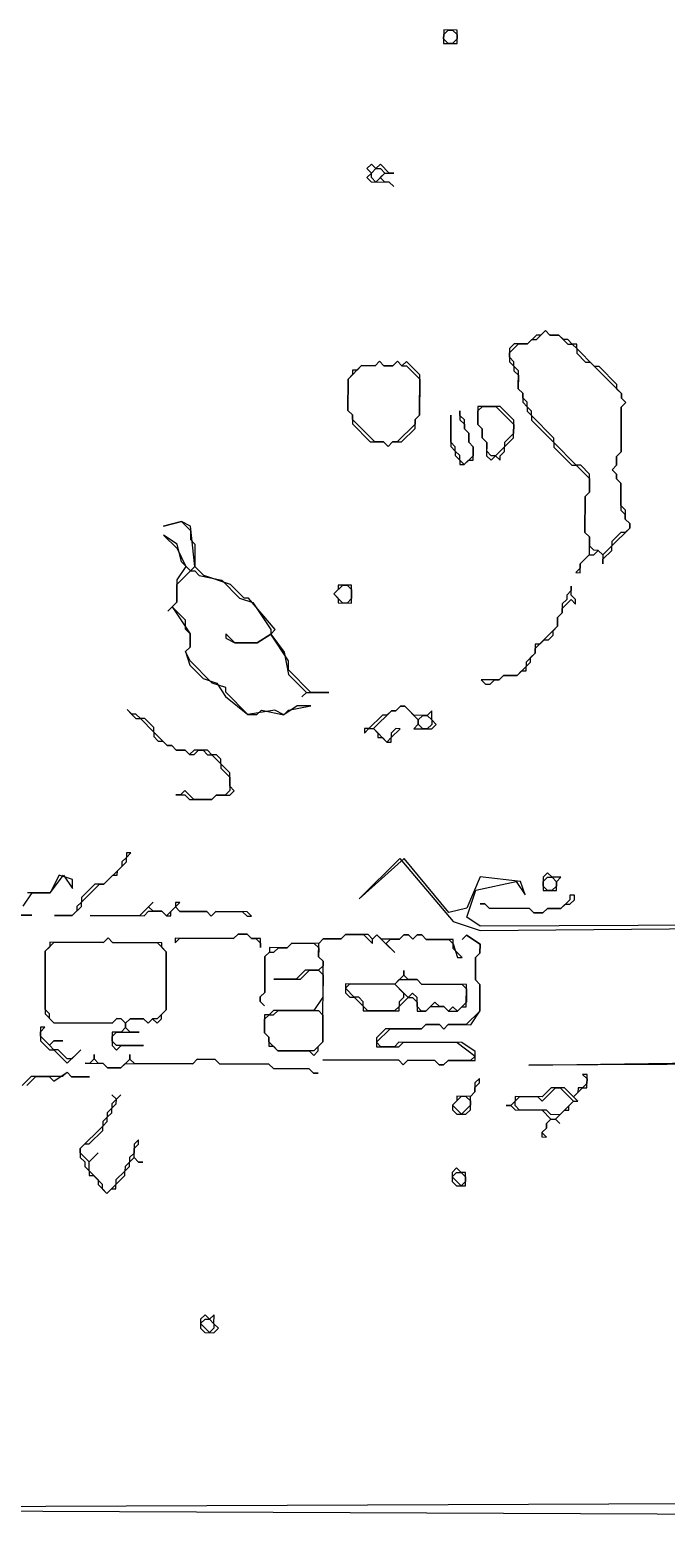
# Model space of a CAD drawing. Header units: inches. Extents: x 0 to 116, y 2 to 63.
# Drawn here: x 59.07 to 67.64, y 2.11 to 22.32 of the extents above; entities that cross this region are included whole.
import ezdxf

# ---------------------------------------------------------------- set-up
doc = ezdxf.new("R2010")
doc.units = ezdxf.units.IN

msp = doc.modelspace()

# ---------------------------------------------------------------- linework, layer by layer
for points in [[(64.64353, 22.31884), (64.64274, 22.13765), (64.82394, 22.13686), (64.82473, 22.31805)], [(64.64353, 22.31884), (64.64274, 22.13765), (64.82394, 22.13686), (64.82473, 22.31805)], [(64.64327, 22.25844), (64.70393, 22.31858), (64.76433, 22.31832), (64.82447, 22.25765), (64.8242, 22.19725), (64.76354, 22.13712), (64.70314, 22.13738), (64.64301, 22.19805)], [(63.60857, 20.45094), (63.66871, 20.39028), (63.60805, 20.33014), (63.66818, 20.26948), (63.90978, 20.26843), (63.96992, 20.20776), (63.90978, 20.26843), (63.84938, 20.26869), (63.78924, 20.32935), (63.84991, 20.38949), (63.97071, 20.38896), (63.91031, 20.38923), (63.79004, 20.51055), (63.72937, 20.45042), (63.66924, 20.51108)], [(63.60857, 20.45094), (63.66871, 20.39028), (63.60805, 20.33014), (63.66818, 20.26948), (63.90978, 20.26843), (63.96992, 20.20776), (63.90978, 20.26843), (63.84938, 20.26869), (63.78924, 20.32935), (63.84991, 20.38949), (63.97071, 20.38896), (63.91031, 20.38923), (63.79004, 20.51055), (63.72937, 20.45042), (63.66924, 20.51108)], [(63.66845, 20.32988), (63.66871, 20.39028), (63.72937, 20.45042), (63.78977, 20.45015), (63.84991, 20.38949), (63.72858, 20.26922)], [(66.01506, 18.26602), (65.9544, 18.20589), (65.894, 18.20615), (65.77267, 18.08588), (65.59148, 18.08667), (65.53081, 18.02653), (65.53002, 17.84533), (65.59016, 17.78467), (65.5899, 17.72427), (65.65003, 17.66361), (65.64924, 17.48241), (65.70938, 17.42175), (65.70885, 17.30095), (65.76899, 17.24029), (65.76872, 17.17989), (65.82886, 17.11922), (65.82859, 17.05882), (66.12927, 16.75551), (66.12901, 16.69511), (66.36955, 16.45246), (66.42995, 16.45219), (66.61036, 16.2702), (66.60957, 16.08901), (66.54891, 16.02887), (66.5468, 15.54568), (66.60693, 15.48501), (66.60588, 15.24341), (66.48455, 15.12314), (66.48429, 15.06274), (66.42363, 15.00261), (66.48403, 15.00234), (66.48455, 15.12314), (66.60588, 15.24341), (66.66628, 15.24315), (66.72694, 15.30329), (66.78708, 15.24262), (66.78655, 15.12183), (66.78681, 15.18222), (66.90814, 15.3025), (66.9084, 15.3629), (67.15106, 15.60344), (67.15132, 15.66384), (67.09118, 15.7245), (67.09171, 15.8453), (67.03158, 15.90596), (67.03289, 16.20796), (66.97276, 16.26862), (66.97302, 16.32902), (66.91288, 16.38969), (66.97355, 16.44982), (66.97407, 16.57062), (67.03474, 16.63076), (67.03737, 17.23475), (67.09804, 17.29489), (67.0379, 17.35555), (67.03816, 17.41595), (66.97803, 17.47661), (66.97829, 17.53701), (66.73775, 17.77966), (66.67735, 17.77993), (66.4368, 18.02258), (66.43707, 18.08298), (66.37667, 18.08324), (66.31653, 18.1439), (66.25613, 18.14417), (66.196, 18.20483), (66.0752, 18.20536)], [(66.01506, 18.26602), (65.9544, 18.20589), (65.894, 18.20615), (65.77267, 18.08588), (65.59148, 18.08667), (65.53081, 18.02653), (65.53002, 17.84533), (65.59016, 17.78467), (65.5899, 17.72427), (65.65003, 17.66361), (65.64924, 17.48241), (65.70938, 17.42175), (65.70885, 17.30095), (65.76899, 17.24029), (65.76872, 17.17989), (65.82886, 17.11922), (65.82859, 17.05882), (66.12927, 16.75551), (66.12901, 16.69511), (66.36955, 16.45246), (66.42995, 16.45219), (66.61036, 16.2702), (66.60957, 16.08901), (66.54891, 16.02887), (66.5468, 15.54568), (66.60693, 15.48501), (66.60588, 15.24341), (66.48455, 15.12314), (66.48429, 15.06274), (66.42363, 15.00261), (66.48403, 15.00234), (66.48455, 15.12314), (66.60588, 15.24341), (66.66628, 15.24315), (66.72694, 15.30329), (66.78708, 15.24262), (66.78655, 15.12183), (66.78681, 15.18222), (66.90814, 15.3025), (66.9084, 15.3629), (67.15106, 15.60344), (67.15132, 15.66384), (67.09118, 15.7245), (67.09171, 15.8453), (67.03158, 15.90596), (67.03289, 16.20796), (66.97276, 16.26862), (66.97302, 16.32902), (66.91288, 16.38969), (66.97355, 16.44982), (66.97407, 16.57062), (67.03474, 16.63076), (67.03737, 17.23475), (67.09804, 17.29489), (67.0379, 17.35555), (67.03816, 17.41595), (66.97803, 17.47661), (66.97829, 17.53701), (66.73775, 17.77966), (66.67735, 17.77993), (66.4368, 18.02258), (66.43707, 18.08298), (66.37667, 18.08324), (66.31653, 18.1439), (66.25613, 18.14417), (66.196, 18.20483), (66.0752, 18.20536)], [(66.01506, 18.26602), (66.0752, 18.20536), (66.196, 18.20483), (66.31627, 18.08351), (66.37667, 18.08324), (66.4368, 18.02258), (66.43654, 17.96218), (66.55681, 17.84085), (66.61721, 17.84059), (67.03816, 17.41595), (67.0379, 17.35555), (67.09804, 17.29489), (67.03737, 17.23475), (67.03474, 16.63076), (66.97407, 16.57062), (66.97355, 16.44982), (66.91288, 16.38969), (66.97302, 16.32902), (66.97276, 16.26862), (67.03289, 16.20796), (67.03131, 15.84556), (67.09145, 15.7849), (67.09118, 15.7245), (67.15132, 15.66384), (67.15106, 15.60344), (67.09039, 15.5433), (67.02999, 15.54357), (66.90867, 15.4233), (66.9084, 15.3629), (66.78708, 15.24262), (66.72694, 15.30329), (66.66654, 15.30355), (66.60641, 15.36421), (66.60693, 15.48501), (66.5468, 15.54568), (66.54891, 16.02887), (66.60957, 16.08901), (66.61062, 16.3306), (66.49035, 16.45193), (66.42995, 16.45219), (66.12927, 16.75551), (66.12954, 16.81591), (65.82886, 17.11922), (65.82912, 17.17962), (65.76899, 17.24029), (65.76925, 17.30068), (65.70911, 17.36135), (65.70938, 17.42175), (65.64924, 17.48241), (65.65029, 17.72401), (65.59016, 17.78467), (65.59042, 17.84507), (65.53029, 17.90573), (65.53055, 17.96613), (65.65188, 18.0864), (65.77267, 18.08588), (65.83334, 18.14601), (65.89374, 18.14575)], [(64.14084, 17.8514), (64.08017, 17.79126), (64.02004, 17.85192), (63.95937, 17.79179), (63.83858, 17.79231), (63.77844, 17.85298), (63.71778, 17.79284), (63.53658, 17.79363), (63.47592, 17.7335), (63.41552, 17.73376), (63.41525, 17.67336), (63.35459, 17.61322), (63.35274, 17.19043), (63.41288, 17.12976), (63.41235, 17.00897), (63.6529, 16.76631), (63.8341, 16.76552), (63.89423, 16.70486), (63.95489, 16.765), (64.07569, 16.76447), (64.25768, 16.94488), (64.25821, 17.06568), (64.31887, 17.12581), (64.32124, 17.66941)], [(64.14084, 17.8514), (64.08017, 17.79126), (64.02004, 17.85192), (63.95937, 17.79179), (63.83858, 17.79231), (63.77844, 17.85298), (63.71778, 17.79284), (63.53658, 17.79363), (63.47592, 17.7335), (63.41552, 17.73376), (63.41525, 17.67336), (63.35459, 17.61322), (63.35274, 17.19043), (63.41288, 17.12976), (63.41235, 17.00897), (63.6529, 16.76631), (63.8341, 16.76552), (63.89423, 16.70486), (63.95489, 16.765), (64.07569, 16.76447), (64.25768, 16.94488), (64.25821, 17.06568), (64.31887, 17.12581), (64.32124, 17.66941)], [(63.77844, 17.85298), (63.83858, 17.79231), (63.95937, 17.79179), (64.02004, 17.85192), (64.08017, 17.79126), (64.14057, 17.791), (64.32098, 17.60901), (64.31887, 17.12581), (64.25821, 17.06568), (64.25795, 17.00528), (64.01529, 16.76473), (63.95489, 16.765), (63.89423, 16.70486), (63.8341, 16.76552), (63.7133, 16.76605), (63.41262, 17.06937), (63.41288, 17.12976), (63.35274, 17.19043), (63.35459, 17.61322), (63.53658, 17.79363), (63.71778, 17.79284)], [(64.86273, 17.18384), (64.8622, 17.06304), (64.92234, 17.00238), (64.92208, 16.94198), (64.98221, 16.88131), (64.98168, 16.76052), (65.04182, 16.69985), (65.04129, 16.57905), (64.91997, 16.45878), (64.85983, 16.51945), (64.86009, 16.57984), (64.79996, 16.64051), (64.80022, 16.70091), (64.74009, 16.76157), (64.74167, 17.12397), (64.73982, 16.70117), (64.79996, 16.64051), (64.7997, 16.58011), (64.85983, 16.51945), (64.85957, 16.45905), (64.91997, 16.45878), (64.98063, 16.51892), (65.04103, 16.51865), (65.04182, 16.69985), (64.98168, 16.76052), (64.98221, 16.88131), (64.92208, 16.94198), (64.9226, 17.06278), (64.86247, 17.12344)], [(64.86273, 17.18384), (64.8622, 17.06304), (64.92234, 17.00238), (64.92208, 16.94198), (64.98221, 16.88131), (64.98168, 16.76052), (65.04182, 16.69985), (65.04129, 16.57905), (64.91997, 16.45878), (64.85983, 16.51945), (64.86009, 16.57984), (64.79996, 16.64051), (64.80022, 16.70091), (64.74009, 16.76157), (64.74167, 17.12397), (64.73982, 16.70117), (64.79996, 16.64051), (64.7997, 16.58011), (64.85983, 16.51945), (64.85957, 16.45905), (64.91997, 16.45878), (64.98063, 16.51892), (65.04103, 16.51865), (65.04182, 16.69985), (64.98168, 16.76052), (64.98221, 16.88131), (64.92208, 16.94198), (64.9226, 17.06278), (64.86247, 17.12344)], [(65.10459, 17.24318), (65.10354, 17.00159), (65.16367, 16.94092), (65.16315, 16.82012), (65.22328, 16.75946), (65.22249, 16.57826), (65.28263, 16.5176), (65.34329, 16.57774), (65.40343, 16.51707), (65.40369, 16.57747), (65.46435, 16.63761), (65.46462, 16.69801), (65.58594, 16.81828), (65.587, 17.05988), (65.40659, 17.24187)], [(65.10459, 17.24318), (65.10354, 17.00159), (65.16367, 16.94092), (65.16315, 16.82012), (65.22328, 16.75946), (65.22249, 16.57826), (65.28263, 16.5176), (65.34329, 16.57774), (65.40343, 16.51707), (65.40369, 16.57747), (65.46435, 16.63761), (65.46462, 16.69801), (65.58594, 16.81828), (65.587, 17.05988), (65.40659, 17.24187)], [(65.16499, 17.24292), (65.34619, 17.24213), (65.58673, 16.99948), (65.58621, 16.87868), (65.46488, 16.75841), (65.46462, 16.69801), (65.34329, 16.57774), (65.28289, 16.578), (65.22275, 16.63866), (65.22328, 16.75946), (65.16315, 16.82012), (65.16367, 16.94092), (65.10354, 17.00159), (65.10433, 17.18278)], [(60.86952, 15.63085), (61.11138, 15.69019), (61.23165, 15.56887), (61.23112, 15.44807), (61.29126, 15.38741), (61.28994, 15.08541), (61.22928, 15.02527), (61.10901, 15.1466), (61.04966, 15.38846), (60.86899, 15.51005), (61.0494, 15.32806), (61.16914, 15.08594), (61.04755, 14.90526), (61.04623, 14.60327), (60.92491, 14.483), (60.98557, 14.54313), (61.22559, 14.17968), (61.2248, 13.99848), (61.16413, 13.93835), (61.22374, 13.75688), (61.40415, 13.5749), (61.58509, 13.51371), (61.70509, 13.33198), (62.00604, 13.08906), (62.12684, 13.08854), (62.1875, 13.14867), (62.48923, 13.08696), (62.54989, 13.14709), (62.85216, 13.20617), (62.67096, 13.20696), (62.48923, 13.08696), (62.3687, 13.14788), (62.00604, 13.08906), (61.70536, 13.39238), (61.70562, 13.45278), (61.52469, 13.51397), (61.22401, 13.81728), (61.16413, 13.93835), (61.2248, 13.99848), (61.22559, 14.17968), (61.16545, 14.24034), (61.16598, 14.36114), (60.98557, 14.54313), (61.04623, 14.60327), (61.04729, 14.84486), (61.22928, 15.02527), (61.28968, 15.02501), (61.34981, 14.96435), (61.65155, 14.90263), (61.89209, 14.65998), (62.07302, 14.59879), (62.31304, 14.23534), (62.31278, 14.17494), (62.13105, 14.05493), (61.82905, 14.05625), (61.70878, 14.17757), (61.70852, 14.11717), (61.82905, 14.05625), (62.13105, 14.05493), (62.31278, 14.17494), (62.49292, 13.93255), (62.552, 13.63029), (62.79255, 13.38764), (62.73188, 13.3275), (62.79255, 13.38764), (63.09454, 13.38632), (62.85295, 13.38737), (62.55227, 13.69069), (62.55279, 13.81149), (62.31278, 14.17494), (62.37344, 14.23507), (62.01289, 14.65945), (61.95249, 14.65971), (61.77208, 14.8417), (61.41021, 14.96408), (61.28994, 15.08541), (61.23191, 15.62927), (61.11138, 15.69019)], [(60.86952, 15.63085), (61.11138, 15.69019), (61.23165, 15.56887), (61.23112, 15.44807), (61.29126, 15.38741), (61.28994, 15.08541), (61.22928, 15.02527), (61.10901, 15.1466), (61.04966, 15.38846), (60.86899, 15.51005), (61.0494, 15.32806), (61.16914, 15.08594), (61.04755, 14.90526), (61.04623, 14.60327), (60.92491, 14.483), (60.98557, 14.54313), (61.22559, 14.17968), (61.2248, 13.99848), (61.16413, 13.93835), (61.22374, 13.75688), (61.40415, 13.5749), (61.58509, 13.51371), (61.70509, 13.33198), (62.00604, 13.08906), (62.12684, 13.08854), (62.1875, 13.14867), (62.48923, 13.08696), (62.54989, 13.14709), (62.85216, 13.20617), (62.67096, 13.20696), (62.48923, 13.08696), (62.3687, 13.14788), (62.00604, 13.08906), (61.70536, 13.39238), (61.70562, 13.45278), (61.52469, 13.51397), (61.22401, 13.81728), (61.16413, 13.93835), (61.2248, 13.99848), (61.22559, 14.17968), (61.16545, 14.24034), (61.16598, 14.36114), (60.98557, 14.54313), (61.04623, 14.60327), (61.04729, 14.84486), (61.22928, 15.02527), (61.28968, 15.02501), (61.34981, 14.96435), (61.65155, 14.90263), (61.89209, 14.65998), (62.07302, 14.59879), (62.31304, 14.23534), (62.31278, 14.17494), (62.13105, 14.05493), (61.82905, 14.05625), (61.70878, 14.17757), (61.70852, 14.11717), (61.82905, 14.05625), (62.13105, 14.05493), (62.31278, 14.17494), (62.49292, 13.93255), (62.552, 13.63029), (62.79255, 13.38764), (62.73188, 13.3275), (62.79255, 13.38764), (63.09454, 13.38632), (62.85295, 13.38737), (62.55227, 13.69069), (62.55279, 13.81149), (62.31278, 14.17494), (62.37344, 14.23507), (62.01289, 14.65945), (61.95249, 14.65971), (61.77208, 14.8417), (61.41021, 14.96408), (61.28994, 15.08541), (61.23191, 15.62927), (61.11138, 15.69019)], [(63.22167, 14.83538), (63.2214, 14.77498), (63.16074, 14.71484), (63.22088, 14.65418), (63.22061, 14.59378), (63.40181, 14.59299), (63.40287, 14.83459)], [(63.22167, 14.83538), (63.2214, 14.77498), (63.16074, 14.71484), (63.22088, 14.65418), (63.22061, 14.59378), (63.40181, 14.59299), (63.40287, 14.83459)], [(63.28207, 14.83511), (63.34247, 14.83485), (63.4026, 14.77419), (63.40208, 14.65339), (63.34141, 14.59325), (63.28101, 14.59352), (63.16074, 14.71484)], [(66.36244, 14.82167), (66.36217, 14.76127), (66.30151, 14.70114), (66.30125, 14.64074), (66.24058, 14.5806), (66.24006, 14.4598), (66.17939, 14.39967), (66.17887, 14.27887), (65.93622, 14.03833), (65.87582, 14.03859), (65.87529, 13.91779), (65.75396, 13.79752), (65.7537, 13.73712), (65.63237, 13.61685), (65.45118, 13.61764), (65.39051, 13.5575), (65.14891, 13.55856), (65.20905, 13.49789), (65.26945, 13.49763), (65.33011, 13.55777), (65.39051, 13.5575), (65.45118, 13.61764), (65.63237, 13.61685), (65.69304, 13.67698), (65.75344, 13.67672), (65.7537, 13.73712), (65.81436, 13.79725), (65.81463, 13.85765), (65.87529, 13.91779), (65.87555, 13.97819), (65.99688, 14.09846), (66.05728, 14.0982), (66.11794, 14.15833), (66.1182, 14.21873), (66.17887, 14.27887), (66.17939, 14.39967), (66.24006, 14.4598), (66.24032, 14.5202), (66.36165, 14.64047), (66.42178, 14.57981), (66.42205, 14.64021), (66.36191, 14.70087)], [(66.36244, 14.82167), (66.36217, 14.76127), (66.30151, 14.70114), (66.30125, 14.64074), (66.24058, 14.5806), (66.24006, 14.4598), (66.17939, 14.39967), (66.17887, 14.27887), (65.93622, 14.03833), (65.87582, 14.03859), (65.87529, 13.91779), (65.75396, 13.79752), (65.7537, 13.73712), (65.63237, 13.61685), (65.45118, 13.61764), (65.39051, 13.5575), (65.14891, 13.55856), (65.20905, 13.49789), (65.26945, 13.49763), (65.33011, 13.55777), (65.39051, 13.5575), (65.45118, 13.61764), (65.63237, 13.61685), (65.69304, 13.67698), (65.75344, 13.67672), (65.7537, 13.73712), (65.81436, 13.79725), (65.81463, 13.85765), (65.87529, 13.91779), (65.87555, 13.97819), (65.99688, 14.09846), (66.05728, 14.0982), (66.11794, 14.15833), (66.1182, 14.21873), (66.17887, 14.27887), (66.17939, 14.39967), (66.24006, 14.4598), (66.24032, 14.5202), (66.36165, 14.64047), (66.42178, 14.57981), (66.42205, 14.64021), (66.36191, 14.70087)], [(60.37552, 13.15658), (60.49579, 13.03525), (60.55619, 13.03499), (60.73659, 12.853), (60.73633, 12.7926), (60.79647, 12.73194), (60.85687, 12.73168), (60.917, 12.67101), (60.9774, 12.67075), (61.03754, 12.61009), (61.15834, 12.60956), (61.21847, 12.5489), (61.27887, 12.54863), (61.33953, 12.60877), (61.39993, 12.6085), (61.46007, 12.54784), (61.52047, 12.54758), (61.64074, 12.42625), (61.64048, 12.36585), (61.76075, 12.24453), (61.75996, 12.06333), (61.6993, 12.00319), (61.5785, 12.00372), (61.51783, 11.94358), (61.27624, 11.94464), (61.15596, 12.06596), (61.0953, 12.00583), (61.0349, 12.00609), (61.1557, 12.00556), (61.21584, 11.9449), (61.51783, 11.94358), (61.5785, 12.00372), (61.75969, 12.00293), (61.82036, 12.06307), (61.76022, 12.12373), (61.76101, 12.30493), (61.64074, 12.42625), (61.641, 12.48665), (61.58087, 12.54731), (61.52047, 12.54758), (61.46033, 12.60824), (61.27913, 12.60903), (61.21847, 12.5489), (61.15834, 12.60956), (61.03754, 12.61009), (60.9774, 12.67075), (60.917, 12.67101), (60.73659, 12.853), (60.73686, 12.9134), (60.61659, 13.03473), (60.55619, 13.03499), (60.49605, 13.09565), (60.43565, 13.09592)], [(60.37552, 13.15658), (60.49579, 13.03525), (60.55619, 13.03499), (60.73659, 12.853), (60.73633, 12.7926), (60.79647, 12.73194), (60.85687, 12.73168), (60.917, 12.67101), (60.9774, 12.67075), (61.03754, 12.61009), (61.15834, 12.60956), (61.21847, 12.5489), (61.27887, 12.54863), (61.33953, 12.60877), (61.39993, 12.6085), (61.46007, 12.54784), (61.52047, 12.54758), (61.64074, 12.42625), (61.64048, 12.36585), (61.76075, 12.24453), (61.75996, 12.06333), (61.6993, 12.00319), (61.5785, 12.00372), (61.51783, 11.94358), (61.27624, 11.94464), (61.15596, 12.06596), (61.0953, 12.00583), (61.0349, 12.00609), (61.1557, 12.00556), (61.21584, 11.9449), (61.51783, 11.94358), (61.5785, 12.00372), (61.75969, 12.00293), (61.82036, 12.06307), (61.76022, 12.12373), (61.76101, 12.30493), (61.64074, 12.42625), (61.641, 12.48665), (61.58087, 12.54731), (61.52047, 12.54758), (61.46033, 12.60824), (61.27913, 12.60903), (61.21847, 12.5489), (61.15834, 12.60956), (61.03754, 12.61009), (60.9774, 12.67075), (60.917, 12.67101), (60.73659, 12.853), (60.73686, 12.9134), (60.61659, 13.03473), (60.55619, 13.03499), (60.49605, 13.09565), (60.43565, 13.09592)], [(64.54228, 12.9572), (64.48215, 13.01786), (64.48268, 13.13866), (64.42201, 13.07852), (64.24081, 13.07931), (64.12054, 13.20064), (64.06014, 13.2009), (63.99948, 13.14077), (63.93908, 13.14103), (63.87842, 13.08089), (63.81802, 13.08116), (63.63603, 12.90075), (63.57563, 12.90101), (63.57537, 12.84061), (63.63603, 12.90075), (63.69643, 12.90049), (63.75657, 12.83982), (63.7563, 12.77942), (63.8167, 12.77916), (63.87684, 12.7185), (63.93724, 12.71823), (63.9375, 12.77863), (64.05883, 12.89891), (63.99843, 12.89917), (63.93776, 12.83903), (63.9375, 12.77863), (63.87684, 12.7185), (63.69643, 12.90049), (63.93908, 13.14103), (63.99948, 13.14077), (64.06014, 13.2009), (64.12054, 13.20064), (64.30095, 13.01865), (64.30069, 12.95825), (64.24002, 12.89812), (64.48162, 12.89706)], [(64.54228, 12.9572), (64.48215, 13.01786), (64.48268, 13.13866), (64.42201, 13.07852), (64.24081, 13.07931), (64.12054, 13.20064), (64.06014, 13.2009), (63.99948, 13.14077), (63.93908, 13.14103), (63.87842, 13.08089), (63.81802, 13.08116), (63.63603, 12.90075), (63.57563, 12.90101), (63.57537, 12.84061), (63.63603, 12.90075), (63.69643, 12.90049), (63.75657, 12.83982), (63.7563, 12.77942), (63.8167, 12.77916), (63.87684, 12.7185), (63.93724, 12.71823), (63.9375, 12.77863), (64.05883, 12.89891), (63.99843, 12.89917), (63.93776, 12.83903), (63.9375, 12.77863), (63.87684, 12.7185), (63.69643, 12.90049), (63.93908, 13.14103), (63.99948, 13.14077), (64.06014, 13.2009), (64.12054, 13.20064), (64.30095, 13.01865), (64.30069, 12.95825), (64.24002, 12.89812), (64.48162, 12.89706)], [(64.30095, 13.01865), (64.36161, 13.07879), (64.42201, 13.07852), (64.48215, 13.01786), (64.48189, 12.95746), (64.42122, 12.89732), (64.36082, 12.89759), (64.30069, 12.95825)], [(60.42748, 11.22353), (60.36708, 11.2238), (60.36682, 11.1634), (60.30616, 11.10326), (60.30589, 11.04286), (60.06324, 10.80232), (59.94244, 10.80285), (59.76045, 10.62244), (59.76019, 10.56204), (59.69953, 10.5019), (59.69926, 10.4415), (59.6386, 10.38137), (59.397, 10.38242), (59.6386, 10.38137), (59.75993, 10.50164), (59.76019, 10.56204), (60.00284, 10.80258), (60.06324, 10.80232), (60.18457, 10.92259), (60.24497, 10.92233), (60.24523, 10.98273), (60.36655, 11.103), (60.36682, 11.1634)], [(60.42748, 11.22353), (60.36708, 11.2238), (60.36682, 11.1634), (60.30616, 11.10326), (60.30589, 11.04286), (60.06324, 10.80232), (59.94244, 10.80285), (59.76045, 10.62244), (59.76019, 10.56204), (59.69953, 10.5019), (59.69926, 10.4415), (59.6386, 10.38137), (59.397, 10.38242), (59.6386, 10.38137), (59.75993, 10.50164), (59.76019, 10.56204), (60.00284, 10.80258), (60.06324, 10.80232), (60.18457, 10.92259), (60.24497, 10.92233), (60.24523, 10.98273), (60.36655, 11.103), (60.36682, 11.1634)], [(63.50522, 10.6061), (64.05118, 11.14732), (64.77229, 10.29857), (65.13416, 10.17619), (78.90602, 10.2973), (79.01944, 8.60559), (78.83745, 8.42518), (65.79064, 8.36131), (79.01917, 8.54519), (78.96642, 10.29703), (65.13442, 10.23659), (64.95375, 10.35818), (65.07613, 10.72005), (65.62025, 10.83847), (65.74026, 10.65675), (65.68065, 10.83821), (65.13732, 10.90098), (64.95428, 10.47898), (64.71241, 10.41963), (64.11158, 11.14706)], [(63.50522, 10.6061), (64.05118, 11.14732), (64.77229, 10.29857), (65.13416, 10.17619), (78.90602, 10.2973), (79.01944, 8.60559), (78.83745, 8.42518), (65.79064, 8.36131), (79.01917, 8.54519), (78.96642, 10.29703), (65.13442, 10.23659), (64.95375, 10.35818), (65.07613, 10.72005), (65.62025, 10.83847), (65.74026, 10.65675), (65.68065, 10.83821), (65.13732, 10.90098), (64.95428, 10.47898), (64.71241, 10.41963), (64.11158, 11.14706)], [(66.04357, 10.95743), (65.98291, 10.89729), (65.98212, 10.71609), (66.16332, 10.7153), (66.16385, 10.8361), (66.22451, 10.89624), (66.10371, 10.89676)], [(66.04357, 10.95743), (65.98291, 10.89729), (65.98212, 10.71609), (66.16332, 10.7153), (66.16385, 10.8361), (66.22451, 10.89624), (66.10371, 10.89676)], [(65.98265, 10.83689), (66.04331, 10.89703), (66.10371, 10.89676), (66.16385, 10.8361), (66.16358, 10.7757), (66.10292, 10.71557), (66.04252, 10.71583), (65.98238, 10.77649)], [(59.8802, 10.38031), (60.60499, 10.37715), (60.66565, 10.43729), (60.84685, 10.4365), (60.90699, 10.37583), (60.96739, 10.37557), (60.96765, 10.43597), (61.02831, 10.49611), (61.08845, 10.43544), (61.45085, 10.43386), (61.51098, 10.3732), (61.57164, 10.43333), (61.93404, 10.43175), (61.99418, 10.37109), (62.05458, 10.37083), (61.99444, 10.43149), (61.57164, 10.43333), (61.51098, 10.3732), (61.45085, 10.43386), (61.08845, 10.43544), (61.02831, 10.49611), (61.08898, 10.55624), (61.02858, 10.55651), (61.02831, 10.49611), (60.90699, 10.37583), (60.84685, 10.4365), (60.72605, 10.43702), (60.66592, 10.49769), (60.72658, 10.55782), (60.54459, 10.37742)], [(59.8802, 10.38031), (60.60499, 10.37715), (60.66565, 10.43729), (60.84685, 10.4365), (60.90699, 10.37583), (60.96739, 10.37557), (60.96765, 10.43597), (61.02831, 10.49611), (61.08845, 10.43544), (61.45085, 10.43386), (61.51098, 10.3732), (61.57164, 10.43333), (61.93404, 10.43175), (61.99418, 10.37109), (62.05458, 10.37083), (61.99444, 10.43149), (61.57164, 10.43333), (61.51098, 10.3732), (61.45085, 10.43386), (61.08845, 10.43544), (61.02831, 10.49611), (61.08898, 10.55624), (61.02858, 10.55651), (61.02831, 10.49611), (60.90699, 10.37583), (60.84685, 10.4365), (60.72605, 10.43702), (60.66592, 10.49769), (60.72658, 10.55782), (60.54459, 10.37742)], [(66.40465, 10.65385), (66.34425, 10.65411), (66.34399, 10.59371), (66.22266, 10.47344), (66.04147, 10.47423), (65.9808, 10.4141), (65.86, 10.41462), (65.79987, 10.47529), (65.25627, 10.47766), (65.19614, 10.53832), (65.13574, 10.53858), (65.19614, 10.53832), (65.25627, 10.47766), (65.79987, 10.47529), (65.86, 10.41462), (65.9808, 10.4141), (66.04147, 10.47423), (66.22266, 10.47344), (66.28333, 10.53358), (66.34373, 10.53331), (66.40439, 10.59345)], [(66.40465, 10.65385), (66.34425, 10.65411), (66.34399, 10.59371), (66.22266, 10.47344), (66.04147, 10.47423), (65.9808, 10.4141), (65.86, 10.41462), (65.79987, 10.47529), (65.25627, 10.47766), (65.19614, 10.53832), (65.13574, 10.53858), (65.19614, 10.53832), (65.25627, 10.47766), (65.79987, 10.47529), (65.86, 10.41462), (65.9808, 10.4141), (66.04147, 10.47423), (66.22266, 10.47344), (66.28333, 10.53358), (66.34373, 10.53331), (66.40439, 10.59345)], [(62.17353, 9.9475), (62.17406, 10.0683), (62.05326, 10.06883), (61.99312, 10.12949), (61.87232, 10.13002), (61.81166, 10.06988), (61.02647, 10.07331), (61.0262, 10.01291), (61.08687, 10.07305), (61.81166, 10.06988), (61.87232, 10.13002), (61.99312, 10.12949), (62.05326, 10.06883), (62.11366, 10.06857), (62.17379, 10.0079)], [(62.17353, 9.9475), (62.17406, 10.0683), (62.05326, 10.06883), (61.99312, 10.12949), (61.87232, 10.13002), (61.81166, 10.06988), (61.02647, 10.07331), (61.0262, 10.01291), (61.08687, 10.07305), (61.81166, 10.06988), (61.87232, 10.13002), (61.99312, 10.12949), (62.05326, 10.06883), (62.11366, 10.06857), (62.17379, 10.0079)], [(64.77123, 10.05697), (64.40884, 10.05855), (64.3487, 10.11921), (64.2883, 10.11948), (64.22764, 10.05934), (64.1675, 10.12001), (64.1071, 10.12027), (64.04644, 10.06013), (63.80484, 10.06119), (63.74471, 10.12185), (63.68404, 10.06171), (63.62391, 10.12238), (63.32191, 10.12369), (63.26125, 10.06356), (63.01965, 10.06461), (62.95899, 10.00448), (62.59659, 10.00606), (62.53593, 9.94592), (62.29433, 9.94698), (62.29407, 9.88658), (62.2334, 9.82644), (62.23129, 9.34325), (62.17063, 9.28311), (62.17037, 9.22271), (62.2305, 9.16205), (62.17037, 9.22271), (62.17063, 9.28311), (62.23129, 9.34325), (62.2334, 9.82644), (62.29407, 9.88658), (62.35446, 9.88631), (62.41513, 9.94645), (62.53593, 9.94592), (62.59659, 10.00606), (62.89859, 10.00474), (62.95872, 9.94408), (62.9582, 9.82328), (63.01833, 9.76262), (63.01807, 9.70222), (62.95741, 9.64208), (62.77621, 9.64287), (62.65488, 9.5226), (62.35288, 9.52392), (62.71528, 9.52234), (62.83661, 9.64261), (62.95741, 9.64208), (63.01754, 9.58142), (63.01622, 9.27942), (62.89463, 9.09875), (62.35104, 9.10112), (62.29038, 9.04099), (62.22998, 9.04125), (62.22892, 8.79965), (62.28906, 8.73899), (62.28853, 8.61819), (62.34893, 8.61793), (62.40907, 8.55726), (62.83186, 8.55542), (62.892, 8.49476), (62.95266, 8.55489), (62.95292, 8.61529), (63.01359, 8.67543), (63.01833, 9.76262), (62.9582, 9.82328), (62.95899, 10.00448), (63.01965, 10.06461), (63.26125, 10.06356), (63.32191, 10.12369), (63.56351, 10.12264), (63.68378, 10.00131), (63.68404, 10.06171), (63.74471, 10.12185), (63.98525, 9.8792), (63.86498, 10.00052), (63.92564, 10.06066), (64.04644, 10.06013), (64.1071, 10.12027), (64.1675, 10.12001), (64.22764, 10.05934), (64.2883, 10.11948), (64.3487, 10.11921), (64.40884, 10.05855), (64.71083, 10.05723), (64.77097, 9.99657), (64.83058, 9.81511), (64.89098, 9.81485), (64.77071, 9.93617)], [(64.77123, 10.05697), (64.40884, 10.05855), (64.3487, 10.11921), (64.2883, 10.11948), (64.22764, 10.05934), (64.1675, 10.12001), (64.1071, 10.12027), (64.04644, 10.06013), (63.80484, 10.06119), (63.74471, 10.12185), (63.68404, 10.06171), (63.62391, 10.12238), (63.32191, 10.12369), (63.26125, 10.06356), (63.01965, 10.06461), (62.95899, 10.00448), (62.59659, 10.00606), (62.53593, 9.94592), (62.29433, 9.94698), (62.29407, 9.88658), (62.2334, 9.82644), (62.23129, 9.34325), (62.17063, 9.28311), (62.17037, 9.22271), (62.2305, 9.16205), (62.17037, 9.22271), (62.17063, 9.28311), (62.23129, 9.34325), (62.2334, 9.82644), (62.29407, 9.88658), (62.35446, 9.88631), (62.41513, 9.94645), (62.53593, 9.94592), (62.59659, 10.00606), (62.89859, 10.00474), (62.95872, 9.94408), (62.9582, 9.82328), (63.01833, 9.76262), (63.01807, 9.70222), (62.95741, 9.64208), (62.77621, 9.64287), (62.65488, 9.5226), (62.35288, 9.52392), (62.71528, 9.52234), (62.83661, 9.64261), (62.95741, 9.64208), (63.01754, 9.58142), (63.01622, 9.27942), (62.89463, 9.09875), (62.35104, 9.10112), (62.29038, 9.04099), (62.22998, 9.04125), (62.22892, 8.79965), (62.28906, 8.73899), (62.28853, 8.61819), (62.34893, 8.61793), (62.40907, 8.55726), (62.83186, 8.55542), (62.892, 8.49476), (62.95266, 8.55489), (62.95292, 8.61529), (63.01359, 8.67543), (63.01833, 9.76262), (62.9582, 9.82328), (62.95899, 10.00448), (63.01965, 10.06461), (63.26125, 10.06356), (63.32191, 10.12369), (63.56351, 10.12264), (63.68378, 10.00131), (63.68404, 10.06171), (63.74471, 10.12185), (63.98525, 9.8792), (63.86498, 10.00052), (63.92564, 10.06066), (64.04644, 10.06013), (64.1071, 10.12027), (64.1675, 10.12001), (64.22764, 10.05934), (64.2883, 10.11948), (64.3487, 10.11921), (64.40884, 10.05855), (64.71083, 10.05723), (64.77097, 9.99657), (64.83058, 9.81511), (64.89098, 9.81485), (64.77071, 9.93617)], [(65.13337, 9.99499), (64.95269, 10.11658), (64.89203, 10.05644), (64.95269, 10.11658), (65.13337, 9.99499), (65.13284, 9.87419), (65.07218, 9.81406), (65.07086, 9.51206), (65.13099, 9.45139), (65.12941, 9.089), (64.94742, 8.90859), (64.70583, 8.90964), (64.64516, 8.84951), (64.58503, 8.91017), (64.40383, 8.91096), (64.34317, 8.85083), (63.85997, 8.85294), (63.73864, 8.73266), (63.73812, 8.61186), (64.04011, 8.61055), (64.10078, 8.67068), (64.82557, 8.66752), (65.06638, 8.48527), (65.00571, 8.42513), (64.70372, 8.42645), (64.64305, 8.36631), (64.58266, 8.36658), (64.52252, 8.42724), (64.16012, 8.42882), (64.09946, 8.36869), (64.03932, 8.42935), (63.01253, 8.43383), (64.03932, 8.42935), (64.09946, 8.36869), (64.16012, 8.42882), (64.52252, 8.42724), (64.58266, 8.36658), (64.64305, 8.36631), (64.70372, 8.42645), (65.06611, 8.42487), (65.06664, 8.54567), (64.88597, 8.66726), (64.04038, 8.67095), (63.97972, 8.61081), (63.79852, 8.6116), (63.73838, 8.67226), (63.92037, 8.85267), (64.34317, 8.85083), (64.40383, 8.91096), (64.58503, 8.91017), (64.64516, 8.84951), (64.70583, 8.90964), (65.00782, 8.90833), (65.12941, 9.089), (65.13099, 9.45139), (65.07086, 9.51206), (65.07218, 9.81406), (65.13284, 9.87419)], [(65.13337, 9.99499), (64.95269, 10.11658), (64.89203, 10.05644), (64.95269, 10.11658), (65.13337, 9.99499), (65.13284, 9.87419), (65.07218, 9.81406), (65.07086, 9.51206), (65.13099, 9.45139), (65.12941, 9.089), (64.94742, 8.90859), (64.70583, 8.90964), (64.64516, 8.84951), (64.58503, 8.91017), (64.40383, 8.91096), (64.34317, 8.85083), (63.85997, 8.85294), (63.73864, 8.73266), (63.73812, 8.61186), (64.04011, 8.61055), (64.10078, 8.67068), (64.82557, 8.66752), (65.06638, 8.48527), (65.00571, 8.42513), (64.70372, 8.42645), (64.64305, 8.36631), (64.58266, 8.36658), (64.52252, 8.42724), (64.16012, 8.42882), (64.09946, 8.36869), (64.03932, 8.42935), (63.01253, 8.43383), (64.03932, 8.42935), (64.09946, 8.36869), (64.16012, 8.42882), (64.52252, 8.42724), (64.58266, 8.36658), (64.64305, 8.36631), (64.70372, 8.42645), (65.06611, 8.42487), (65.06664, 8.54567), (64.88597, 8.66726), (64.04038, 8.67095), (63.97972, 8.61081), (63.79852, 8.6116), (63.73838, 8.67226), (63.92037, 8.85267), (64.34317, 8.85083), (64.40383, 8.91096), (64.58503, 8.91017), (64.64516, 8.84951), (64.70583, 8.90964), (65.00782, 8.90833), (65.12941, 9.089), (65.13099, 9.45139), (65.07086, 9.51206), (65.07218, 9.81406), (65.13284, 9.87419)], [(59.33502, 10.02029), (59.33476, 9.95989), (59.27409, 9.89975), (59.2704, 9.05416), (59.39068, 8.93284), (60.17587, 8.92941), (60.23653, 8.98955), (60.29693, 8.98928), (60.35707, 8.92862), (60.3568, 8.86822), (60.29614, 8.80808), (60.17534, 8.80861), (60.17455, 8.62741), (60.23469, 8.56675), (60.29535, 8.62689), (60.59735, 8.62557), (60.23495, 8.62715), (60.17481, 8.68781), (60.17508, 8.74821), (60.23574, 8.80835), (60.53774, 8.80703), (60.41694, 8.80756), (60.3568, 8.86822), (60.35707, 8.92862), (60.41773, 8.98876), (60.59893, 8.98797), (60.65906, 8.9273), (60.71973, 8.98744), (60.77986, 8.92678), (60.84053, 8.98691), (60.84079, 9.04731), (60.90145, 9.10745), (60.90488, 9.89264), (60.84474, 9.9533), (60.84501, 10.0137), (60.18061, 10.0166), (60.12048, 10.07726), (60.05981, 10.01713)], [(59.33502, 10.02029), (59.33476, 9.95989), (59.27409, 9.89975), (59.2704, 9.05416), (59.39068, 8.93284), (60.17587, 8.92941), (60.23653, 8.98955), (60.29693, 8.98928), (60.35707, 8.92862), (60.3568, 8.86822), (60.29614, 8.80808), (60.17534, 8.80861), (60.17455, 8.62741), (60.23469, 8.56675), (60.29535, 8.62689), (60.59735, 8.62557), (60.23495, 8.62715), (60.17481, 8.68781), (60.17508, 8.74821), (60.23574, 8.80835), (60.53774, 8.80703), (60.41694, 8.80756), (60.3568, 8.86822), (60.35707, 8.92862), (60.41773, 8.98876), (60.59893, 8.98797), (60.65906, 8.9273), (60.71973, 8.98744), (60.77986, 8.92678), (60.84053, 8.98691), (60.84079, 9.04731), (60.90145, 9.10745), (60.90488, 9.89264), (60.84474, 9.9533), (60.84501, 10.0137), (60.18061, 10.0166), (60.12048, 10.07726), (60.05981, 10.01713)], [(60.90488, 9.89264), (60.90145, 9.10745), (60.78013, 8.98717), (60.71973, 8.98744), (60.65906, 8.9273), (60.59893, 8.98797), (60.41773, 8.98876), (60.35707, 8.92862), (60.29693, 8.98928), (60.23653, 8.98955), (60.17587, 8.92941), (59.39068, 8.93284), (59.33054, 8.9935), (59.3308, 9.0539), (59.27067, 9.11456), (59.27409, 9.89975), (59.39542, 10.02003), (60.05981, 10.01713), (60.12048, 10.07726), (60.18061, 10.0166), (60.78461, 10.01396)], [(63.31901, 9.4593), (63.31848, 9.3385), (63.37862, 9.27784), (63.43902, 9.27758), (63.55929, 9.15625), (63.55903, 9.09585), (64.04222, 9.09374), (64.04249, 9.15414), (64.16381, 9.27441), (64.22421, 9.27415), (64.28435, 9.21349), (64.28382, 9.09269), (64.40462, 9.09216), (64.46528, 9.1523), (64.64648, 9.15151), (64.70662, 9.09084), (64.82742, 9.09032), (64.88808, 9.15045), (64.94848, 9.15019), (64.9498, 9.45219), (64.3458, 9.45482), (64.28567, 9.51548), (64.16487, 9.51601), (64.10473, 9.57667), (64.10499, 9.63707), (64.10473, 9.57667), (63.9834, 9.4564)], [(63.31901, 9.4593), (63.31848, 9.3385), (63.37862, 9.27784), (63.43902, 9.27758), (63.55929, 9.15625), (63.55903, 9.09585), (64.04222, 9.09374), (64.04249, 9.15414), (64.16381, 9.27441), (64.22421, 9.27415), (64.28435, 9.21349), (64.28382, 9.09269), (64.40462, 9.09216), (64.46528, 9.1523), (64.64648, 9.15151), (64.70662, 9.09084), (64.82742, 9.09032), (64.88808, 9.15045), (64.94848, 9.15019), (64.9498, 9.45219), (64.3458, 9.45482), (64.28567, 9.51548), (64.16487, 9.51601), (64.10473, 9.57667), (64.10499, 9.63707), (64.10473, 9.57667), (63.9834, 9.4564)], [(63.9834, 9.4564), (64.04407, 9.51654), (64.28567, 9.51548), (64.3458, 9.45482), (64.8894, 9.45245), (64.94953, 9.39179), (64.94874, 9.21059), (64.82742, 9.09032), (64.76728, 9.15098), (64.70662, 9.09084), (64.64648, 9.15151), (64.58608, 9.15177), (64.52595, 9.21243), (64.40462, 9.09216), (64.34422, 9.09242), (64.28408, 9.15309), (64.28461, 9.27389), (64.22448, 9.33455), (64.16381, 9.27441)], [(63.31875, 9.3989), (63.37941, 9.45904), (63.9834, 9.4564), (64.10368, 9.33508), (64.10341, 9.27468), (64.04275, 9.21454), (64.04249, 9.15414), (63.98182, 9.09401), (63.61943, 9.09559), (63.55929, 9.15625), (63.55955, 9.21665), (63.49942, 9.27731), (63.43902, 9.27758)], [(62.22971, 8.98085), (62.29038, 9.04099), (62.35078, 9.04072), (62.41144, 9.10086), (62.95503, 9.09849), (63.01517, 9.03782), (63.01359, 8.67543), (62.89226, 8.55515), (62.40907, 8.55726), (62.28879, 8.67859), (62.28906, 8.73899), (62.22892, 8.79965)], [(59.20921, 8.87323), (59.20842, 8.69203), (59.3287, 8.5707), (59.3891, 8.57044), (59.5695, 8.38845), (59.75149, 8.56886), (59.63017, 8.44859), (59.56977, 8.44885), (59.44949, 8.57018), (59.3891, 8.57044), (59.32896, 8.6311), (59.38962, 8.69124), (59.51042, 8.69071), (59.38962, 8.69124), (59.32896, 8.6311), (59.20869, 8.75243), (59.20895, 8.81283), (59.26961, 8.87296)], [(59.20921, 8.87323), (59.20842, 8.69203), (59.3287, 8.5707), (59.3891, 8.57044), (59.5695, 8.38845), (59.75149, 8.56886), (59.63017, 8.44859), (59.56977, 8.44885), (59.44949, 8.57018), (59.3891, 8.57044), (59.32896, 8.6311), (59.38962, 8.69124), (59.51042, 8.69071), (59.38962, 8.69124), (59.32896, 8.6311), (59.20869, 8.75243), (59.20895, 8.81283), (59.26961, 8.87296)], [(59.8111, 8.3874), (60.0527, 8.38634), (60.11283, 8.32568), (60.29403, 8.32489), (60.3547, 8.38503), (61.26069, 8.38107), (61.32135, 8.44121), (61.56295, 8.44015), (61.62308, 8.37949), (62.28748, 8.37659), (62.34761, 8.31593), (62.83081, 8.31382), (62.89094, 8.25316), (62.95134, 8.25289), (62.89094, 8.25316), (62.83081, 8.31382), (62.34761, 8.31593), (62.28748, 8.37659), (61.62308, 8.37949), (61.56295, 8.44015), (61.32135, 8.44121), (61.26069, 8.38107), (60.47549, 8.3845), (60.41536, 8.44516), (60.41562, 8.50556), (60.41536, 8.44516), (60.29403, 8.32489), (60.11283, 8.32568), (60.0527, 8.38634), (59.9923, 8.38661), (59.93216, 8.44727), (59.93243, 8.50767), (59.93216, 8.44727), (59.8715, 8.38713)], [(59.8111, 8.3874), (60.0527, 8.38634), (60.11283, 8.32568), (60.29403, 8.32489), (60.3547, 8.38503), (61.26069, 8.38107), (61.32135, 8.44121), (61.56295, 8.44015), (61.62308, 8.37949), (62.28748, 8.37659), (62.34761, 8.31593), (62.83081, 8.31382), (62.89094, 8.25316), (62.95134, 8.25289), (62.89094, 8.25316), (62.83081, 8.31382), (62.34761, 8.31593), (62.28748, 8.37659), (61.62308, 8.37949), (61.56295, 8.44015), (61.32135, 8.44121), (61.26069, 8.38107), (60.47549, 8.3845), (60.41536, 8.44516), (60.41562, 8.50556), (60.41536, 8.44516), (60.29403, 8.32489), (60.11283, 8.32568), (60.0527, 8.38634), (59.9923, 8.38661), (59.93216, 8.44727), (59.93243, 8.50767), (59.93216, 8.44727), (59.8715, 8.38713)], [(65.12546, 8.18301), (65.0648, 8.12287), (65.06427, 8.00207), (65.00361, 7.94194), (64.82241, 7.94273), (64.82214, 7.88233), (64.76148, 7.82219), (64.76122, 7.76179), (64.82135, 7.70113), (64.94215, 7.7006), (65.00282, 7.76074), (65.00361, 7.94194), (65.06427, 8.00207), (65.06453, 8.06247), (65.1252, 8.12261)], [(65.12546, 8.18301), (65.0648, 8.12287), (65.06427, 8.00207), (65.00361, 7.94194), (64.82241, 7.94273), (64.82214, 7.88233), (64.76148, 7.82219), (64.76122, 7.76179), (64.82135, 7.70113), (64.94215, 7.7006), (65.00282, 7.76074), (65.00361, 7.94194), (65.06427, 8.00207), (65.06453, 8.06247), (65.1252, 8.12261)], [(66.57531, 8.23708), (66.51491, 8.23734), (66.57505, 8.17668), (66.57478, 8.11628), (66.51412, 8.05615), (66.45372, 8.05641), (66.45346, 7.99601), (66.39279, 7.93587), (66.27252, 8.0572), (66.09132, 8.05799), (65.97, 7.93772), (65.6076, 7.9393), (65.60734, 7.8789), (65.54667, 7.81877), (65.48627, 7.81903), (65.54667, 7.81877), (65.60681, 7.7581), (65.96921, 7.75652), (66.08948, 7.6352), (66.02882, 7.57506), (66.02855, 7.51466), (65.96789, 7.45452), (65.96763, 7.39412), (66.02802, 7.39386), (65.96789, 7.45452), (66.02855, 7.51466), (66.02882, 7.57506), (66.08948, 7.6352), (66.14988, 7.63493), (66.21001, 7.57427), (66.14988, 7.63493), (66.2712, 7.7552), (66.3316, 7.75494), (66.33187, 7.81534), (66.39253, 7.87548), (66.45293, 7.87521), (66.39279, 7.93587), (66.51412, 8.05615), (66.57452, 8.05588)], [(66.57531, 8.23708), (66.51491, 8.23734), (66.57505, 8.17668), (66.57478, 8.11628), (66.51412, 8.05615), (66.45372, 8.05641), (66.45346, 7.99601), (66.39279, 7.93587), (66.27252, 8.0572), (66.09132, 8.05799), (65.97, 7.93772), (65.6076, 7.9393), (65.60734, 7.8789), (65.54667, 7.81877), (65.48627, 7.81903), (65.54667, 7.81877), (65.60681, 7.7581), (65.96921, 7.75652), (66.08948, 7.6352), (66.02882, 7.57506), (66.02855, 7.51466), (65.96789, 7.45452), (65.96763, 7.39412), (66.02802, 7.39386), (65.96789, 7.45452), (66.02855, 7.51466), (66.02882, 7.57506), (66.08948, 7.6352), (66.14988, 7.63493), (66.21001, 7.57427), (66.14988, 7.63493), (66.2712, 7.7552), (66.3316, 7.75494), (66.33187, 7.81534), (66.39253, 7.87548), (66.45293, 7.87521), (66.39279, 7.93587), (66.51412, 8.05615), (66.57452, 8.05588)], [(60.29245, 7.96249), (60.23179, 7.90236), (60.17165, 7.96302), (60.23179, 7.90236), (60.17113, 7.84222), (60.17086, 7.78182), (60.1102, 7.72169), (60.10994, 7.66129), (60.04927, 7.60115), (60.04901, 7.54075), (59.74569, 7.24007), (59.74517, 7.11927), (59.8053, 7.05861), (59.80504, 6.99821), (59.86517, 6.93755), (59.86491, 6.87715), (59.92531, 6.87688), (59.98545, 6.81622), (59.98518, 6.75582), (60.10545, 6.6345), (60.16612, 6.69463), (60.22652, 6.69437), (60.22678, 6.75477), (60.34811, 6.87504), (60.34837, 6.93544), (60.40903, 6.99557), (60.4093, 7.05597), (60.46996, 7.11611), (60.5301, 7.05545), (60.5905, 7.05518), (60.5301, 7.05545), (60.46996, 7.11611), (60.47049, 7.23691), (60.53115, 7.29704), (60.53141, 7.35744), (60.47075, 7.29731), (60.47022, 7.17651), (60.40956, 7.11637), (60.4093, 7.05597), (60.34863, 6.99584), (60.34837, 6.93544), (60.22704, 6.81517), (60.22678, 6.75477), (60.10545, 6.6345), (60.04532, 6.69516), (60.04558, 6.75556), (59.86517, 6.93755), (59.8657, 7.05835), (59.98703, 7.17862), (59.8657, 7.05835), (59.74543, 7.17967), (59.74569, 7.24007), (59.80636, 7.30021), (59.86676, 7.29994), (60.04875, 7.48035), (60.04901, 7.54075), (60.10967, 7.60089), (60.10994, 7.66129), (60.1706, 7.72142), (60.17086, 7.78182), (60.23152, 7.84196), (60.23179, 7.90236)], [(60.29245, 7.96249), (60.23179, 7.90236), (60.17165, 7.96302), (60.23179, 7.90236), (60.17113, 7.84222), (60.17086, 7.78182), (60.1102, 7.72169), (60.10994, 7.66129), (60.04927, 7.60115), (60.04901, 7.54075), (59.74569, 7.24007), (59.74517, 7.11927), (59.8053, 7.05861), (59.80504, 6.99821), (59.86517, 6.93755), (59.86491, 6.87715), (59.92531, 6.87688), (59.98545, 6.81622), (59.98518, 6.75582), (60.10545, 6.6345), (60.16612, 6.69463), (60.22652, 6.69437), (60.22678, 6.75477), (60.34811, 6.87504), (60.34837, 6.93544), (60.40903, 6.99557), (60.4093, 7.05597), (60.46996, 7.11611), (60.5301, 7.05545), (60.5905, 7.05518), (60.5301, 7.05545), (60.46996, 7.11611), (60.47049, 7.23691), (60.53115, 7.29704), (60.53141, 7.35744), (60.47075, 7.29731), (60.47022, 7.17651), (60.40956, 7.11637), (60.4093, 7.05597), (60.34863, 6.99584), (60.34837, 6.93544), (60.22704, 6.81517), (60.22678, 6.75477), (60.10545, 6.6345), (60.04532, 6.69516), (60.04558, 6.75556), (59.86517, 6.93755), (59.8657, 7.05835), (59.98703, 7.17862), (59.8657, 7.05835), (59.74543, 7.17967), (59.74569, 7.24007), (59.80636, 7.30021), (59.86676, 7.29994), (60.04875, 7.48035), (60.04901, 7.54075), (60.10967, 7.60089), (60.10994, 7.66129), (60.1706, 7.72142), (60.17086, 7.78182), (60.23152, 7.84196), (60.23179, 7.90236)], [(64.94321, 7.9422), (65.00334, 7.88154), (65.00308, 7.82114), (64.88175, 7.70087), (64.76148, 7.82219), (64.88281, 7.94246)], [(66.39253, 7.87548), (66.21054, 7.69507), (66.08974, 7.69559), (66.02961, 7.75626), (65.66721, 7.75784), (65.60707, 7.8185), (65.60734, 7.8789), (65.668, 7.93904), (65.9096, 7.93798), (65.96973, 7.87732), (66.15172, 8.05773), (66.21212, 8.05746)], [(64.81819, 6.97634), (64.75753, 6.9162), (64.757, 6.7954), (64.81714, 6.73474), (64.93794, 6.73421), (64.93873, 6.91541), (64.87833, 6.91567)], [(64.81819, 6.97634), (64.75753, 6.9162), (64.757, 6.7954), (64.81714, 6.73474), (64.93794, 6.73421), (64.93873, 6.91541), (64.87833, 6.91567)], [(64.75726, 6.8558), (64.81793, 6.91594), (64.87833, 6.91567), (64.93846, 6.85501), (64.9382, 6.79461), (64.87754, 6.73447)], [(61.42713, 4.99791), (61.36646, 4.93778), (61.36594, 4.81698), (61.42607, 4.75632), (61.54687, 4.75579), (61.60753, 4.81592), (61.5474, 4.87659), (61.54793, 4.99739), (61.48726, 4.93725)], [(61.42713, 4.99791), (61.36646, 4.93778), (61.36594, 4.81698), (61.42607, 4.75632), (61.54687, 4.75579), (61.60753, 4.81592), (61.5474, 4.87659), (61.54793, 4.99739), (61.48726, 4.93725)], [(61.3662, 4.87738), (61.42686, 4.93751), (61.48726, 4.93725), (61.5474, 4.87659), (61.54713, 4.81619), (61.48647, 4.75605)], [(44.74529, 2.41308), (96.5076, 2.18722), (72.95103, 2.1088), (72.77141, 2.47199), (73.37541, 2.46936), (51.69122, 2.38277), (50.36375, 2.69056), (49.57724, 2.39199)], [(44.74529, 2.41308), (96.5076, 2.18722), (72.95103, 2.1088), (72.77141, 2.47199), (73.37541, 2.46936), (51.69122, 2.38277), (50.36375, 2.69056), (49.57724, 2.39199)]]:
    msp.add_lwpolyline(points, close=True)
for points in [[(58.97473, 10.50507), (59.09632, 10.68574), (59.33792, 10.68468), (59.52017, 10.92549), (59.64018, 10.74377), (59.64071, 10.86456), (59.45977, 10.92575), (59.33792, 10.68468), (59.03592, 10.686)], [(58.97473, 10.50507), (59.09632, 10.68574), (59.33792, 10.68468), (59.52017, 10.92549), (59.64018, 10.74377), (59.64071, 10.86456), (59.45977, 10.92575), (59.33792, 10.68468), (59.03592, 10.686)], [(58.55141, 10.38611), (59.095, 10.38374), (58.73261, 10.38532)], [(58.55141, 10.38611), (59.095, 10.38374), (58.73261, 10.38532)], [(59.02459, 8.08883), (59.14592, 8.2091), (59.32711, 8.20831), (59.38725, 8.14764), (59.56898, 8.26765), (59.62911, 8.20699), (59.87071, 8.20594), (59.62911, 8.20699), (59.56898, 8.26765), (59.50831, 8.20752), (59.08552, 8.20936), (58.96419, 8.08909)], [(59.02459, 8.08883), (59.14592, 8.2091), (59.32711, 8.20831), (59.38725, 8.14764), (59.56898, 8.26765), (59.62911, 8.20699), (59.87071, 8.20594), (59.62911, 8.20699), (59.56898, 8.26765), (59.50831, 8.20752), (59.08552, 8.20936), (58.96419, 8.08909)]]:
    msp.add_lwpolyline(points)

doc.saveas('drawing.dxf')
